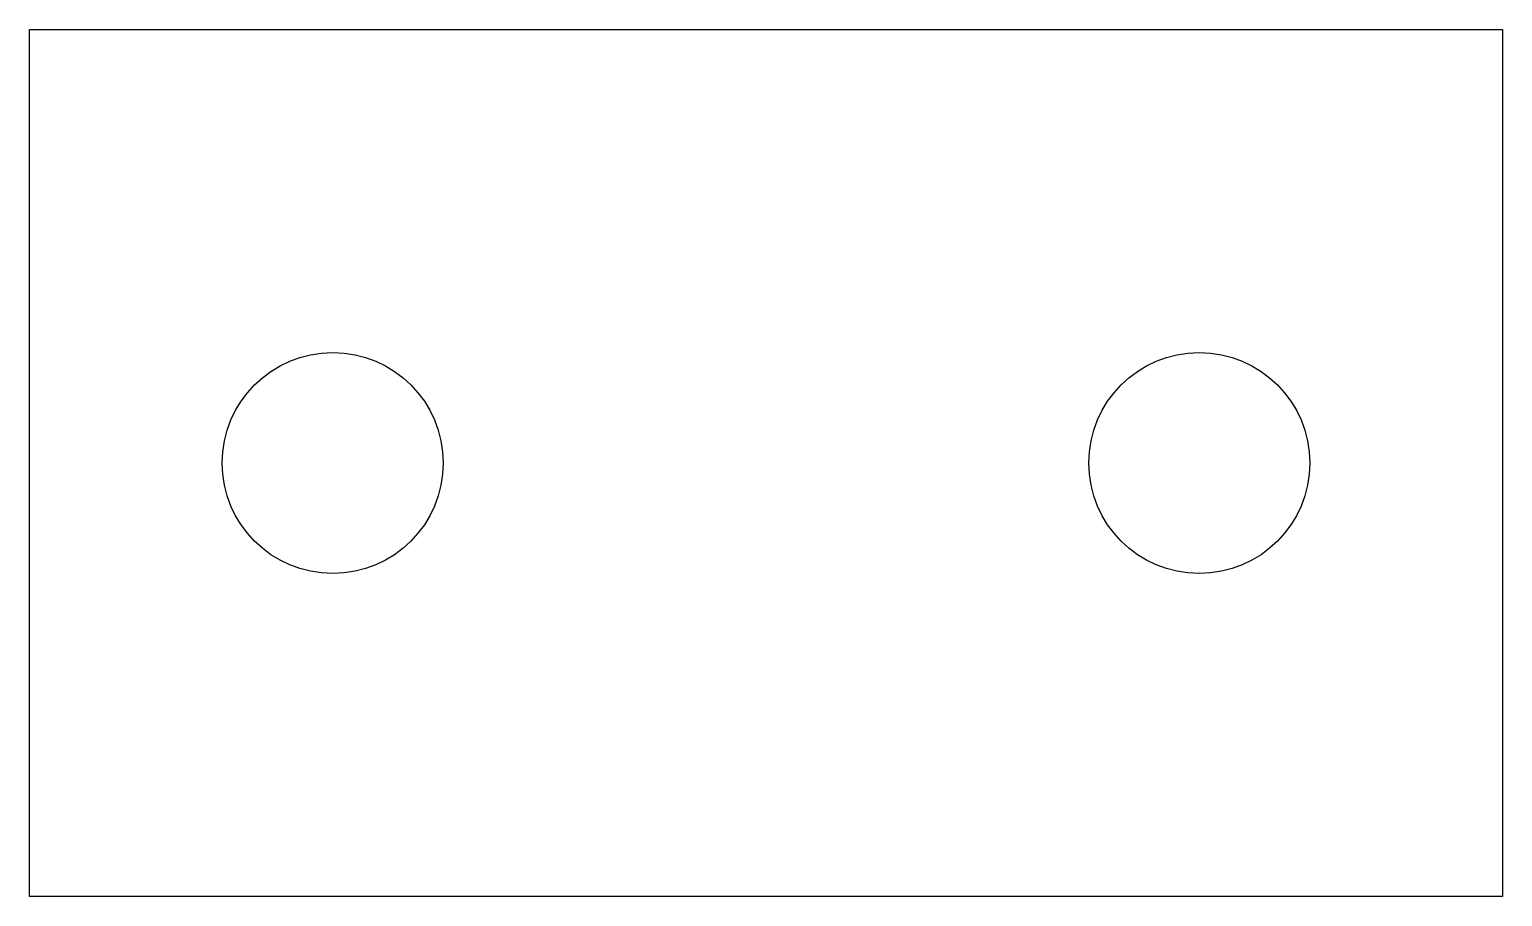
# Model space of a CAD drawing. Header units: millimetres. Extents: x -17 to 17, y -275.8 to -255.8.
import ezdxf

# ---------------------------------------------------------------- set-up
doc = ezdxf.new("R2010")
doc.units = ezdxf.units.MM
doc.layers.get('0').update_dxf_attribs({"linetype": 'CONTINUOUS'})

msp = doc.modelspace()

# ---------------------------------------------------------------- linework, layer by layer
msp.add_lwpolyline([(17, -255.783), (17, -275.783), (-17, -275.783), (-17, -255.783)], close=True)
for centre in [(-10, -265.783), (10, -265.783)]:
    msp.add_circle(centre, 2.55)

doc.saveas('drawing.dxf')
